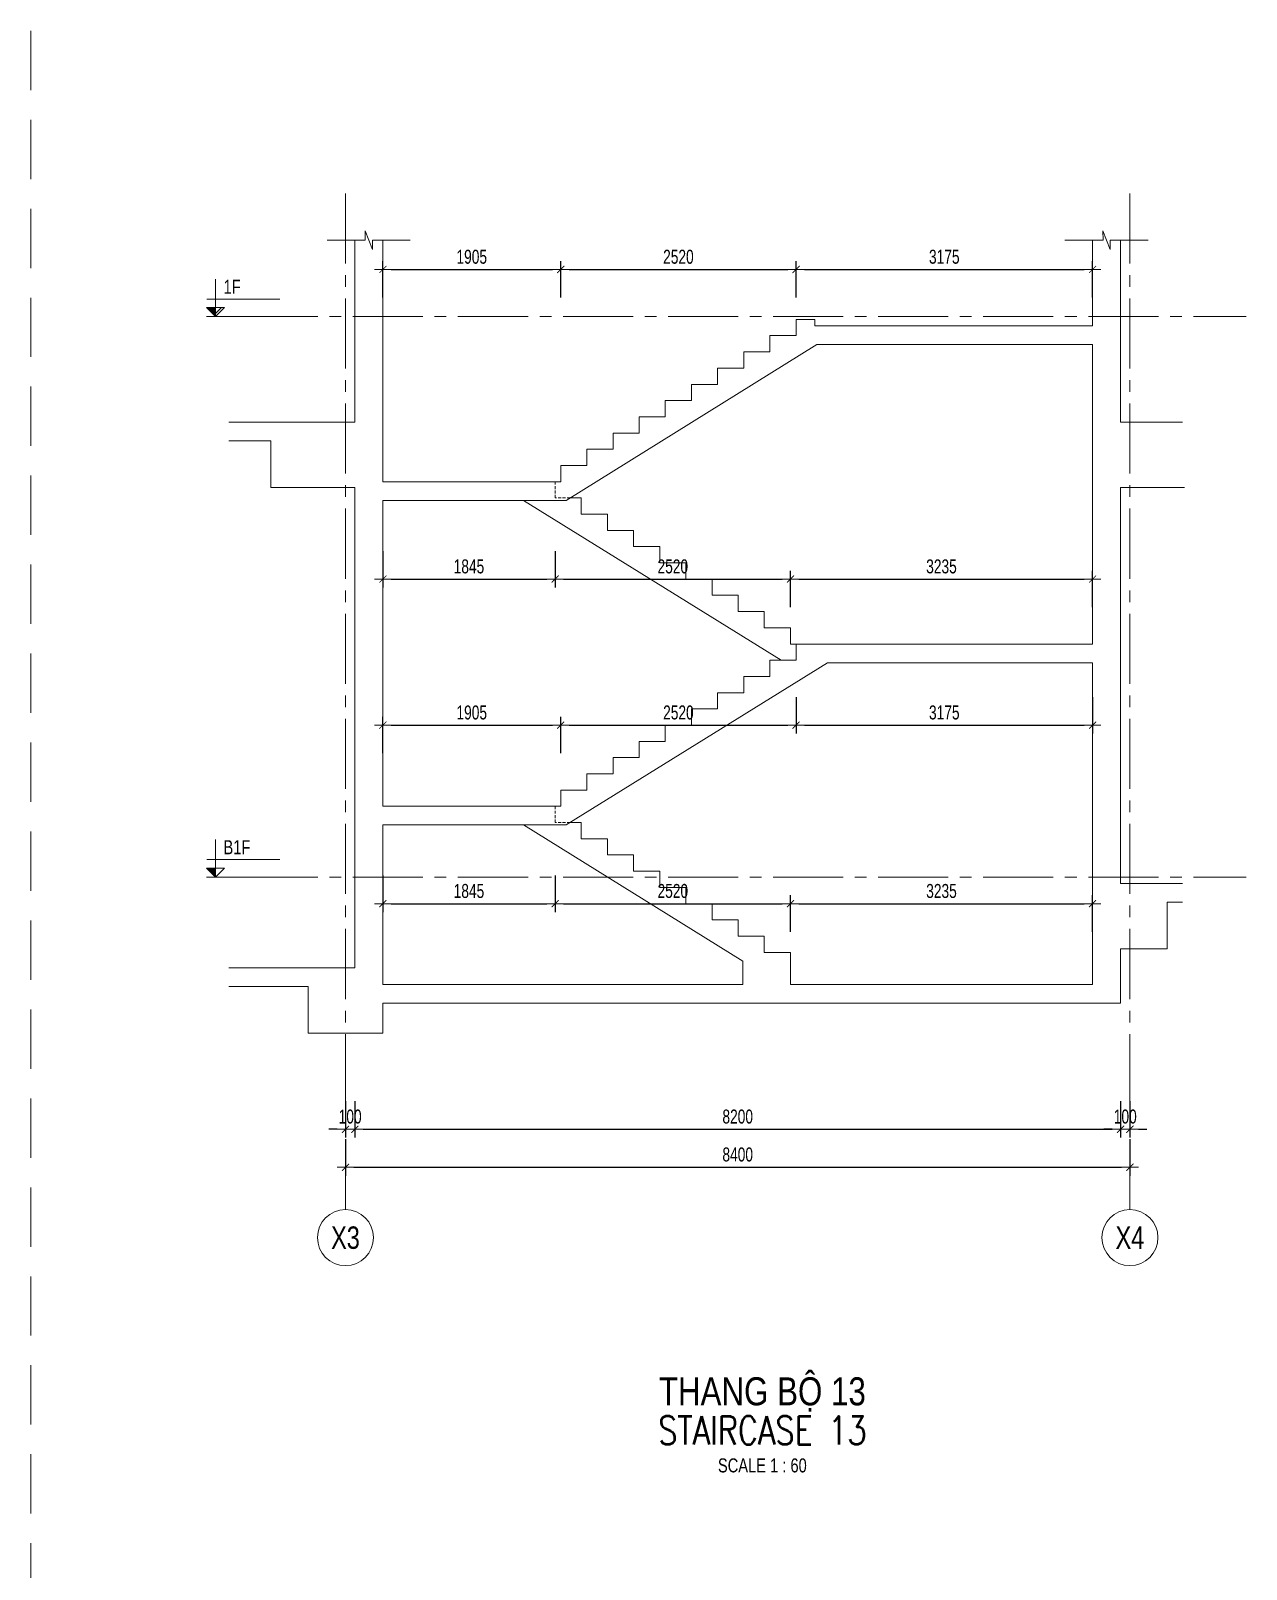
# Model space of a CAD drawing. Header units: millimetres. Extents: x -179076 to 254975, y -18667 to 296191.
# Drawn here: x 240394 to 253409, y 244081 to 260551 of the extents above; entities that cross this region are included whole.
import ezdxf
from ezdxf.enums import TextEntityAlignment as Align

# ---------------------------------------------------------------- set-up
doc = ezdxf.new("R2010")
doc.units = ezdxf.units.MM
doc.linetypes.add('CENTER2', pattern=[1.125, 0.75, -0.125, 0.125, -0.125])
doc.linetypes.add('HIDDEN2', pattern=[4.7625, 3.175, -1.5875])
doc.layers.get('Defpoints').update_dxf_attribs({"color": 151, "lineweight": 9})
for name, color, linetype, lineweight in [('NDC_S_ANNO', 7, 'Continuous', 20), ('NDC_S_AXIS', 5, 'CENTER2', 13), ('NDC_S_CONTINUOUS', 3, 'Continuous', 20), ('NDC_S_DIM', 1, 'Continuous', 15), ('NDC_S_ENG TITLE', 3, 'Continuous', 20), ('NDC_S_HIDDEN', 8, 'HIDDEN2', 13), ('NDC_S_SLAB', 2, 'Continuous', 20), ('NDC_S_SYMBOL', 1, 'Continuous', 15), ('NDC_S_TEXT SYMBOL', 7, 'Continuous', 20), ('NDC_S_VN TEXT', 7, 'Continuous', 20), ('NDC_S_VN TITLE', 6, 'Continuous', 35)]:
    doc.layers.add(name, color=color, linetype=linetype, lineweight=lineweight)
doc.styles.add('NDC_ANNO', font='', dxfattribs={"width": 0.8})
doc.styles.add('NDC_DIM', font='', dxfattribs={"width": 0.75})
doc.styles.add('NDC_EN TXT', font='romans.shx', dxfattribs={"width": 0.8})
doc.styles.add('NDC_VIE TXT', font='arial.ttf', dxfattribs={"width": 0.8})
doc.styles.get('NDC_ANNO').set_extended_font_data('Dotum')
doc.styles.get('NDC_DIM').set_extended_font_data('Dotum')
doc.dimstyles.new('NDC_dim_60', dxfattribs={"dimscale": 60, "dimtxt": 2.5, "dimasz": 1.5, "dimexe": 1.5, "dimexo": 2.5, "dimgap": 1, "dimtad": 1, "dimdec": 0, "dimzin": 0, "dimdsep": 46, "dimtxsty": 'NDC_DIM', "dimblk": 'DIMMARK', "dimcen": 0.09, "dimdle": 1.2, "dimclrd": 1, "dimclre": 1, "dimclrt": 3, "dimadec": 0, "dimazin": 0, "dimtfac": 1, "dimtdec": 0, "dimtix": 1, "dimtofl": 0, "dimtmove": 0, "dimatfit": 3, "dimfxl": 5, "dimfxlon": 1, "dimtolj": 1, "dimtzin": 0, "dimarcsym": 0})

# ---------------------------------------------------------------- blocks, each defined once
blk = doc.blocks.new('DIMMARK')
at = {"layer": 'NDC_S_DIM', "color": 1}
blk.add_line((-1.5, 0), (1, 0), dxfattribs=at)
at = {"layer": 'NDC_S_DIM', "color": 2, "const_width": 0.1}
blk.add_lwpolyline([(-0.42, -0.42), (0.42, 0.42)], dxfattribs=at)
blk = doc.blocks.new('*D1568')
at = {"layer": 'Defpoints', "color": 0, "transparency": 16777216}
for p in [(244164, 252248), (246009, 252248), (246009, 251206)]:
    blk.add_point(p, dxfattribs=at)
at = {"layer": 'NDC_S_DIM', "color": 1, "lineweight": -2, "transparency": 16777216}
for p, q in [((244164, 251506), (244164, 251116)), ((246009, 251506), (246009, 251116)), ((244254, 251206), (245919, 251206))]:
    blk.add_line(p, q, dxfattribs=at)
at = {"layer": 'NDC_S_DIM', "color": 1, "lineweight": -2, "transparency": 16777216, "xscale": 90, "yscale": 90, "zscale": 90, "rotation": 180}
blk.add_blockref('DIMMARK', (244164, 251206), dxfattribs=at)
at = {"layer": 'NDC_S_DIM', "color": 1, "lineweight": -2, "transparency": 16777216, "xscale": 90, "yscale": 90, "zscale": 90}
blk.add_blockref('DIMMARK', (246009, 251206), dxfattribs=at)
at = {"layer": 'NDC_S_DIM', "color": 3, "transparency": 16777216, "insert": (245086, 251341), "char_height": 150, "attachment_point": 5, "style": 'NDC_DIM'}
blk.add_mtext('\\A1;1845', dxfattribs=at)
blk = doc.blocks.new('*D1571')
at = {"layer": 'Defpoints', "color": 0, "transparency": 16777216}
for p in [(246009, 252248), (248529, 251206), (248529, 250341)]:
    blk.add_point(p, dxfattribs=at)
at = {"layer": 'NDC_S_DIM', "color": 1, "lineweight": -2, "transparency": 16777216}
for p, q in [((246009, 251506), (246009, 251116)), ((246099, 251206), (248439, 251206)), ((248529, 250906), (248529, 251296))]:
    blk.add_line(p, q, dxfattribs=at)
at = {"layer": 'NDC_S_DIM', "color": 1, "lineweight": -2, "transparency": 16777216, "xscale": 90, "yscale": 90, "zscale": 90, "rotation": 180}
blk.add_blockref('DIMMARK', (246009, 251206), dxfattribs=at)
at = {"layer": 'NDC_S_DIM', "color": 1, "lineweight": -2, "transparency": 16777216, "xscale": 90, "yscale": 90, "zscale": 90}
blk.add_blockref('DIMMARK', (248529, 251206), dxfattribs=at)
at = {"layer": 'NDC_S_DIM', "color": 3, "transparency": 16777216, "insert": (247269, 251341), "char_height": 150, "attachment_point": 5, "style": 'NDC_DIM'}
blk.add_mtext('\\A1;2520', dxfattribs=at)
blk = doc.blocks.new('*D1572')
at = {"layer": 'Defpoints', "color": 0, "transparency": 16777216}
for p in [(251764, 251206), (248529, 250341), (251764, 250341)]:
    blk.add_point(p, dxfattribs=at)
at = {"layer": 'NDC_S_DIM', "color": 1, "lineweight": -2, "transparency": 16777216}
for p, q in [((248529, 250906), (248529, 251296)), ((248619, 251206), (251674, 251206)), ((251764, 250906), (251764, 251296))]:
    blk.add_line(p, q, dxfattribs=at)
at = {"layer": 'NDC_S_DIM', "color": 1, "lineweight": -2, "transparency": 16777216, "xscale": 90, "yscale": 90, "zscale": 90, "rotation": 180}
blk.add_blockref('DIMMARK', (248529, 251206), dxfattribs=at)
at = {"layer": 'NDC_S_DIM', "color": 1, "lineweight": -2, "transparency": 16777216, "xscale": 90, "yscale": 90, "zscale": 90}
blk.add_blockref('DIMMARK', (251764, 251206), dxfattribs=at)
at = {"layer": 'NDC_S_DIM', "color": 3, "transparency": 16777216, "insert": (250146, 251341), "char_height": 150, "attachment_point": 5, "style": 'NDC_DIM'}
blk.add_mtext('\\A1;3235', dxfattribs=at)
blk = doc.blocks.new('*D1573')
at = {"layer": 'Defpoints', "color": 0, "transparency": 16777216}
for p in [(246069, 253117), (244164, 252248), (246069, 252248)]:
    blk.add_point(p, dxfattribs=at)
at = {"layer": 'NDC_S_DIM', "color": 1, "lineweight": -2, "transparency": 16777216}
for p, q in [((244164, 252817), (244164, 253207)), ((246069, 252817), (246069, 253207)), ((244254, 253117), (245979, 253117))]:
    blk.add_line(p, q, dxfattribs=at)
at = {"layer": 'NDC_S_DIM', "color": 1, "lineweight": -2, "transparency": 16777216, "xscale": 90, "yscale": 90, "zscale": 90, "rotation": 180}
blk.add_blockref('DIMMARK', (244164, 253117), dxfattribs=at)
at = {"layer": 'NDC_S_DIM', "color": 1, "lineweight": -2, "transparency": 16777216, "xscale": 90, "yscale": 90, "zscale": 90}
blk.add_blockref('DIMMARK', (246069, 253117), dxfattribs=at)
at = {"layer": 'NDC_S_DIM', "color": 3, "transparency": 16777216, "insert": (245116, 253252), "char_height": 150, "attachment_point": 5, "style": 'NDC_DIM'}
blk.add_mtext('\\A1;1905', dxfattribs=at)
blk = doc.blocks.new('*D1574')
at = {"layer": 'Defpoints', "color": 0, "transparency": 16777216}
for p in [(248589, 253812), (248589, 253117), (246069, 252248)]:
    blk.add_point(p, dxfattribs=at)
at = {"layer": 'NDC_S_DIM', "color": 1, "lineweight": -2, "transparency": 16777216}
for p, q in [((248589, 253417), (248589, 253027)), ((246069, 252817), (246069, 253207)), ((246159, 253117), (248499, 253117))]:
    blk.add_line(p, q, dxfattribs=at)
at = {"layer": 'NDC_S_DIM', "color": 1, "lineweight": -2, "transparency": 16777216, "xscale": 90, "yscale": 90, "zscale": 90, "rotation": 180}
blk.add_blockref('DIMMARK', (246069, 253117), dxfattribs=at)
at = {"layer": 'NDC_S_DIM', "color": 1, "lineweight": -2, "transparency": 16777216, "xscale": 90, "yscale": 90, "zscale": 90}
blk.add_blockref('DIMMARK', (248589, 253117), dxfattribs=at)
at = {"layer": 'NDC_S_DIM', "color": 3, "transparency": 16777216, "insert": (247329, 253252), "char_height": 150, "attachment_point": 5, "style": 'NDC_DIM'}
blk.add_mtext('\\A1;2520', dxfattribs=at)
blk = doc.blocks.new('*D1575')
at = {"layer": 'Defpoints', "color": 0, "transparency": 16777216}
for p in [(248589, 253812), (251764, 253786), (251764, 253117)]:
    blk.add_point(p, dxfattribs=at)
at = {"layer": 'NDC_S_DIM', "color": 1, "lineweight": -2, "transparency": 16777216}
for p, q in [((248589, 253417), (248589, 253027)), ((251764, 253417), (251764, 253027)), ((248679, 253117), (251674, 253117))]:
    blk.add_line(p, q, dxfattribs=at)
at = {"layer": 'NDC_S_DIM', "color": 1, "lineweight": -2, "transparency": 16777216, "xscale": 90, "yscale": 90, "zscale": 90, "rotation": 180}
blk.add_blockref('DIMMARK', (248589, 253117), dxfattribs=at)
at = {"layer": 'NDC_S_DIM', "color": 1, "lineweight": -2, "transparency": 16777216, "xscale": 90, "yscale": 90, "zscale": 90}
blk.add_blockref('DIMMARK', (251764, 253117), dxfattribs=at)
at = {"layer": 'NDC_S_DIM', "color": 3, "transparency": 16777216, "insert": (250176, 253252), "char_height": 150, "attachment_point": 5, "style": 'NDC_DIM'}
blk.add_mtext('\\A1;3175', dxfattribs=at)
blk = doc.blocks.new('*D1576')
at = {"layer": 'Defpoints', "color": 0, "transparency": 16777216}
for p in [(246009, 255723), (244164, 255523), (246009, 254681)]:
    blk.add_point(p, dxfattribs=at)
at = {"layer": 'NDC_S_DIM', "color": 1, "lineweight": -2, "transparency": 16777216}
for p, q in [((244164, 254981), (244164, 254591)), ((246009, 254981), (246009, 254591)), ((244254, 254681), (245919, 254681))]:
    blk.add_line(p, q, dxfattribs=at)
at = {"layer": 'NDC_S_DIM', "color": 1, "lineweight": -2, "transparency": 16777216, "xscale": 90, "yscale": 90, "zscale": 90, "rotation": 180}
blk.add_blockref('DIMMARK', (244164, 254681), dxfattribs=at)
at = {"layer": 'NDC_S_DIM', "color": 1, "lineweight": -2, "transparency": 16777216, "xscale": 90, "yscale": 90, "zscale": 90}
blk.add_blockref('DIMMARK', (246009, 254681), dxfattribs=at)
at = {"layer": 'NDC_S_DIM', "color": 3, "transparency": 16777216, "insert": (245086, 254816), "char_height": 150, "attachment_point": 5, "style": 'NDC_DIM'}
blk.add_mtext('\\A1;1845', dxfattribs=at)
blk = doc.blocks.new('*D1577')
at = {"layer": 'Defpoints', "color": 0, "transparency": 16777216}
for p in [(246009, 255723), (248529, 254681), (248529, 253986)]:
    blk.add_point(p, dxfattribs=at)
at = {"layer": 'NDC_S_DIM', "color": 1, "lineweight": -2, "transparency": 16777216}
for p, q in [((246009, 254981), (246009, 254591)), ((246099, 254681), (248439, 254681)), ((248529, 254381), (248529, 254771))]:
    blk.add_line(p, q, dxfattribs=at)
at = {"layer": 'NDC_S_DIM', "color": 1, "lineweight": -2, "transparency": 16777216, "xscale": 90, "yscale": 90, "zscale": 90, "rotation": 180}
blk.add_blockref('DIMMARK', (246009, 254681), dxfattribs=at)
at = {"layer": 'NDC_S_DIM', "color": 1, "lineweight": -2, "transparency": 16777216, "xscale": 90, "yscale": 90, "zscale": 90}
blk.add_blockref('DIMMARK', (248529, 254681), dxfattribs=at)
at = {"layer": 'NDC_S_DIM', "color": 3, "transparency": 16777216, "insert": (247269, 254816), "char_height": 150, "attachment_point": 5, "style": 'NDC_DIM'}
blk.add_mtext('\\A1;2520', dxfattribs=at)
blk = doc.blocks.new('*D1578')
at = {"layer": 'Defpoints', "color": 0, "transparency": 16777216}
for p in [(251764, 254681), (248529, 253986), (251764, 253986)]:
    blk.add_point(p, dxfattribs=at)
at = {"layer": 'NDC_S_DIM', "color": 1, "lineweight": -2, "transparency": 16777216}
for p, q in [((248529, 254381), (248529, 254771)), ((248619, 254681), (251674, 254681)), ((251764, 254381), (251764, 254771))]:
    blk.add_line(p, q, dxfattribs=at)
at = {"layer": 'NDC_S_DIM', "color": 1, "lineweight": -2, "transparency": 16777216, "xscale": 90, "yscale": 90, "zscale": 90, "rotation": 180}
blk.add_blockref('DIMMARK', (248529, 254681), dxfattribs=at)
at = {"layer": 'NDC_S_DIM', "color": 1, "lineweight": -2, "transparency": 16777216, "xscale": 90, "yscale": 90, "zscale": 90}
blk.add_blockref('DIMMARK', (251764, 254681), dxfattribs=at)
at = {"layer": 'NDC_S_DIM', "color": 3, "transparency": 16777216, "insert": (250146, 254816), "char_height": 150, "attachment_point": 5, "style": 'NDC_DIM'}
blk.add_mtext('\\A1;3235', dxfattribs=at)
blk = doc.blocks.new('*D1579')
at = {"layer": 'Defpoints', "color": 0, "transparency": 16777216}
for p in [(246069, 257996), (244164, 255723), (246069, 255723)]:
    blk.add_point(p, dxfattribs=at)
at = {"layer": 'NDC_S_DIM', "color": 1, "lineweight": -2, "transparency": 16777216}
for p, q in [((244164, 257696), (244164, 258086)), ((244254, 257996), (245979, 257996)), ((246069, 257696), (246069, 258086))]:
    blk.add_line(p, q, dxfattribs=at)
at = {"layer": 'NDC_S_DIM', "color": 1, "lineweight": -2, "transparency": 16777216, "xscale": 90, "yscale": 90, "zscale": 90, "rotation": 180}
blk.add_blockref('DIMMARK', (244164, 257996), dxfattribs=at)
at = {"layer": 'NDC_S_DIM', "color": 1, "lineweight": -2, "transparency": 16777216, "xscale": 90, "yscale": 90, "zscale": 90}
blk.add_blockref('DIMMARK', (246069, 257996), dxfattribs=at)
at = {"layer": 'NDC_S_DIM', "color": 3, "transparency": 16777216, "insert": (245116, 258131), "char_height": 150, "attachment_point": 5, "style": 'NDC_DIM'}
blk.add_mtext('\\A1;1905', dxfattribs=at)
blk = doc.blocks.new('*D1569')
at = {"layer": 'Defpoints', "color": 0, "transparency": 16777216}
for p in [(248589, 257996), (248589, 257287), (246069, 255723)]:
    blk.add_point(p, dxfattribs=at)
at = {"layer": 'NDC_S_DIM', "color": 1, "lineweight": -2, "transparency": 16777216}
for p, q in [((246069, 257696), (246069, 258086)), ((246159, 257996), (248499, 257996)), ((248589, 257696), (248589, 258086))]:
    blk.add_line(p, q, dxfattribs=at)
at = {"layer": 'NDC_S_DIM', "color": 1, "lineweight": -2, "transparency": 16777216, "xscale": 90, "yscale": 90, "zscale": 90, "rotation": 180}
blk.add_blockref('DIMMARK', (246069, 257996), dxfattribs=at)
at = {"layer": 'NDC_S_DIM', "color": 1, "lineweight": -2, "transparency": 16777216, "xscale": 90, "yscale": 90, "zscale": 90}
blk.add_blockref('DIMMARK', (248589, 257996), dxfattribs=at)
at = {"layer": 'NDC_S_DIM', "color": 3, "transparency": 16777216, "insert": (247329, 258131), "char_height": 150, "attachment_point": 5, "style": 'NDC_DIM'}
blk.add_mtext('\\A1;2520', dxfattribs=at)
blk = doc.blocks.new('*D1570')
at = {"layer": 'Defpoints', "color": 0, "transparency": 16777216}
for p in [(251764, 257996), (248589, 257287), (251764, 257391)]:
    blk.add_point(p, dxfattribs=at)
at = {"layer": 'NDC_S_DIM', "color": 1, "lineweight": -2, "transparency": 16777216}
for p, q in [((248589, 257696), (248589, 258086)), ((248679, 257996), (251674, 257996)), ((251764, 257696), (251764, 258086))]:
    blk.add_line(p, q, dxfattribs=at)
at = {"layer": 'NDC_S_DIM', "color": 1, "lineweight": -2, "transparency": 16777216, "xscale": 90, "yscale": 90, "zscale": 90, "rotation": 180}
blk.add_blockref('DIMMARK', (248589, 257996), dxfattribs=at)
at = {"layer": 'NDC_S_DIM', "color": 1, "lineweight": -2, "transparency": 16777216, "xscale": 90, "yscale": 90, "zscale": 90}
blk.add_blockref('DIMMARK', (251764, 257996), dxfattribs=at)
at = {"layer": 'NDC_S_DIM', "color": 3, "transparency": 16777216, "insert": (250176, 258131), "char_height": 150, "attachment_point": 5, "style": 'NDC_DIM'}
blk.add_mtext('\\A1;3175', dxfattribs=at)
blk = doc.blocks.new('Drawing name_symbol')
at = {"layer": 'NDC_S_ENG TITLE', "style": 'NDC_EN TXT', "width": 0.8}
blk.add_attdef('SECTDET1', text='', height=5, dxfattribs=at).set_placement((0, 1.01), align=Align.CENTER)
at = {"layer": 'NDC_S_TEXT SYMBOL', "lineweight": 25, "style": 'NDC_ANNO', "width": 0.8}
blk.add_attdef('SSCALE', text='', height=2.5, dxfattribs=at).set_placement((0, -4), align=Align.CENTER)
at = {"layer": 'NDC_S_VN TITLE', "style": 'NDC_VIE TXT', "width": 0.8}
blk.add_attdef('SECTDET2', text='', height=5, dxfattribs=at).set_placement((0, 7.97), align=Align.CENTER)
blk = doc.blocks.new('kata_block_CT')
at = {"layer": 'NDC_S_ANNO'}
blk.add_hatch(color=3, dxfattribs=at).paths.add_polyline_path([(0, 1.6), (-1.61, 1.6), (0, 0)])
at = {"layer": 'NDC_S_ANNO', "ltscale": 50}
h = blk.add_hatch(dxfattribs=at)
h.set_pattern_fill('ANSI31', color=256, scale=1.406, style=0)
h.paths.add_polyline_path([(0, 1.6), (0, 0), (1.61, 1.6)])
for p, q in [((-1.59, 3.14), (11.47, 3.14)), ((11.56, 0), (-1.64, 0))]:
    blk.add_line(p, q, dxfattribs=at)
for points in [[(0, 6.69), (0, 0)], [(0, 0), (-1.61, 1.6), (0, 1.6)], [(0, 0), (1.61, 1.6), (0, 1.6)]]:
    blk.add_lwpolyline(points, dxfattribs=at)
at = {"layer": 'NDC_S_ANNO', "color": 8, "ltscale": 50}
blk.add_lwpolyline([(0, 0), (-1.61, 1.6), (0, 1.6)], dxfattribs=at)
at = {"layer": 'NDC_S_TEXT SYMBOL', "color": 3, "style": 'NDC_ANNO', "width": 0.8}
blk.add_attdef('CT', (1.41, 4.07), '', height=2.5, dxfattribs=at)
blk = doc.blocks.new('*D1580')
at = {"layer": 'Defpoints', "color": 0, "transparency": 16777216}
for p in [(243764, 251491), (243864, 251491), (243864, 248791)]:
    blk.add_point(p, dxfattribs=at)
at = {"layer": 'NDC_S_DIM', "color": 1, "lineweight": -2, "transparency": 16777216}
for p, q in [((243764, 249091), (243764, 248701)), ((243864, 249091), (243864, 248701)), ((243674, 248791), (243584, 248791)), ((243954, 248791), (244044, 248791))]:
    blk.add_line(p, q, dxfattribs=at)
at = {"layer": 'NDC_S_DIM', "color": 1, "lineweight": -2, "transparency": 16777216, "xscale": 90, "yscale": 90, "zscale": 90}
blk.add_blockref('DIMMARK', (243764, 248791), dxfattribs=at)
at = {"layer": 'NDC_S_DIM', "color": 1, "lineweight": -2, "transparency": 16777216, "xscale": 90, "yscale": 90, "zscale": 90, "rotation": 180}
blk.add_blockref('DIMMARK', (243864, 248791), dxfattribs=at)
at = {"layer": 'NDC_S_DIM', "color": 3, "transparency": 16777216, "insert": (243814, 248926), "char_height": 150, "attachment_point": 5, "style": 'NDC_DIM'}
blk.add_mtext('\\A1;100', dxfattribs=at)
blk = doc.blocks.new('*D1581')
at = {"layer": 'Defpoints', "color": 0, "transparency": 16777216}
for p in [(243864, 251491), (252064, 250721), (252064, 248791)]:
    blk.add_point(p, dxfattribs=at)
at = {"layer": 'NDC_S_DIM', "color": 1, "lineweight": -2, "transparency": 16777216}
for p, q in [((243864, 249091), (243864, 248701)), ((252064, 249091), (252064, 248701)), ((243954, 248791), (251974, 248791))]:
    blk.add_line(p, q, dxfattribs=at)
at = {"layer": 'NDC_S_DIM', "color": 1, "lineweight": -2, "transparency": 16777216, "xscale": 90, "yscale": 90, "zscale": 90, "rotation": 180}
blk.add_blockref('DIMMARK', (243864, 248791), dxfattribs=at)
at = {"layer": 'NDC_S_DIM', "color": 1, "lineweight": -2, "transparency": 16777216, "xscale": 90, "yscale": 90, "zscale": 90}
blk.add_blockref('DIMMARK', (252064, 248791), dxfattribs=at)
at = {"layer": 'NDC_S_DIM', "color": 3, "transparency": 16777216, "insert": (247964, 248926), "char_height": 150, "attachment_point": 5, "style": 'NDC_DIM'}
blk.add_mtext('\\A1;8200', dxfattribs=at)
blk = doc.blocks.new('*D1582')
at = {"layer": 'Defpoints', "color": 0, "transparency": 16777216}
for p in [(252064, 250721), (252164, 250721), (252164, 248791)]:
    blk.add_point(p, dxfattribs=at)
at = {"layer": 'NDC_S_DIM', "color": 1, "lineweight": -2, "transparency": 16777216}
for p, q in [((252064, 249091), (252064, 248701)), ((252164, 249091), (252164, 248701)), ((251974, 248791), (251884, 248791)), ((252254, 248791), (252344, 248791))]:
    blk.add_line(p, q, dxfattribs=at)
at = {"layer": 'NDC_S_DIM', "color": 1, "lineweight": -2, "transparency": 16777216, "xscale": 90, "yscale": 90, "zscale": 90}
blk.add_blockref('DIMMARK', (252064, 248791), dxfattribs=at)
at = {"layer": 'NDC_S_DIM', "color": 1, "lineweight": -2, "transparency": 16777216, "xscale": 90, "yscale": 90, "zscale": 90, "rotation": 180}
blk.add_blockref('DIMMARK', (252164, 248791), dxfattribs=at)
at = {"layer": 'NDC_S_DIM', "color": 3, "transparency": 16777216, "insert": (252114, 248926), "char_height": 150, "attachment_point": 5, "style": 'NDC_DIM'}
blk.add_mtext('\\A1;100', dxfattribs=at)
blk = doc.blocks.new('*D1583')
at = {"layer": 'Defpoints', "color": 0, "transparency": 16777216}
for p in [(243764, 251491), (252164, 251491), (252164, 248384)]:
    blk.add_point(p, dxfattribs=at)
at = {"layer": 'NDC_S_DIM', "color": 1, "lineweight": -2, "transparency": 16777216}
for p, q in [((243764, 248684), (243764, 248294)), ((252164, 248684), (252164, 248294)), ((243854, 248384), (252074, 248384))]:
    blk.add_line(p, q, dxfattribs=at)
at = {"layer": 'NDC_S_DIM', "color": 1, "lineweight": -2, "transparency": 16777216, "xscale": 90, "yscale": 90, "zscale": 90, "rotation": 180}
blk.add_blockref('DIMMARK', (243764, 248384), dxfattribs=at)
at = {"layer": 'NDC_S_DIM', "color": 1, "lineweight": -2, "transparency": 16777216, "xscale": 90, "yscale": 90, "zscale": 90}
blk.add_blockref('DIMMARK', (252164, 248384), dxfattribs=at)
at = {"layer": 'NDC_S_DIM', "color": 3, "transparency": 16777216, "insert": (247964, 248520), "char_height": 150, "attachment_point": 5, "style": 'NDC_DIM'}
blk.add_mtext('\\A1;8400', dxfattribs=at)
blk = doc.blocks.new('*U187')
at = {"layer": 'NDC_S_SYMBOL'}
blk.add_line((0, 5), (0, 9), dxfattribs=at)
blk.add_circle((0, 0), 5, dxfattribs=at)
at = {"layer": 'NDC_S_TEXT SYMBOL', "color": 7, "style": 'NDC_ANNO', "width": 0.8}
blk.add_attdef('GRID', text='', height=4, dxfattribs=at).set_placement((0, 0), align=Align.MIDDLE)

msp = doc.modelspace()

# ---------------------------------------------------------------- linework, layer by layer
at = {"layer": 'NDC_S_AXIS', "ltscale": 1000}
for p, q in [((243763.7, 258810.3), (243763.7, 247928.4)), ((252163.6, 258810.3), (252163.6, 247928.4))]:
    msp.add_line(p, q, dxfattribs=at)
for points in [[(242718.6, 257490.8), (253409.3, 257490.8)], [(242718.6, 251490.8), (253409.3, 251490.8)]]:
    msp.add_lwpolyline(points, dxfattribs=at)
at = {"layer": 'NDC_S_CONTINUOUS'}
msp.add_line((245671.6, 255523.3), (248429.3, 253812.1), dxfattribs=at)
for points in [[(248588.7, 253985.8), (248528.7, 253985.8), (248528.7, 254159.6), (248248.7, 254159.6), (248248.7, 254333.3), (247968.7, 254333.3), (247968.7, 254507.1), (247688.7, 254507.1), (247688.7, 254680.8), (247408.7, 254680.8), (247408.7, 254854.6), (247128.7, 254854.6), (247128.7, 255028.3), (246848.7, 255028.3), (246848.7, 255202.1), (246568.7, 255202.1), (246568.7, 255375.8), (246288.7, 255375.8), (246288.7, 255549.6), (246168, 255549.6)], [(245671.6, 252048.3), (248020.4, 250590.8), (248020.4, 250340.8)], [(248528.7, 250340.8), (248528.7, 250684.6), (248248.7, 250684.6), (248248.7, 250858.3), (247968.7, 250858.3), (247968.7, 251032.1), (247688.7, 251032.1), (247688.7, 251205.8), (247408.7, 251205.8), (247408.7, 251379.6), (247128.7, 251379.6), (247128.7, 251553.3), (246848.7, 251553.3), (246848.7, 251727.1), (246568.7, 251727.1), (246568.7, 251900.8), (246288.7, 251900.8), (246288.7, 252074.6), (246168, 252074.6)]]:
    msp.add_lwpolyline(points, dxfattribs=at)
at = {"layer": 'NDC_S_HIDDEN', "ltscale": 200}
msp.add_line((240393.8, 260551.2), (240393.8, 226951.2), dxfattribs=at)
at = {"layer": 'NDC_S_HIDDEN', "ltscale": 10}
for points in [[(246168, 255549.6), (246008.7, 255549.6), (246008.7, 255723.3)], [(246168, 252074.6), (246008.7, 252074.6), (246008.7, 252248.3)]]:
    msp.add_lwpolyline(points, dxfattribs=at)
at = {"layer": 'NDC_S_SLAB'}
for p, q in [((243863.7, 258310.2), (243863.7, 256360.8)), ((244163.7, 258310.2), (244163.7, 255723.3)), ((251763.7, 258310.2), (251763.7, 257390.8)), ((252063.6, 258310.2), (252063.6, 256360.8)), ((248788.7, 257390.8), (251763.7, 257390.8)), ((248812.9, 257190.8), (246125.7, 255523.3)), ((248812.9, 257190.8), (251763.7, 257190.8)), ((251763.7, 257190.8), (251763.7, 253985.8)), ((242514.1, 256360.8), (243863.7, 256360.8)), ((252063.6, 256360.8), (252726.3, 256360.8)), ((242514.1, 256160.8), (242963.7, 256160.8)), ((242963.7, 256160.8), (242963.7, 255660.8)), ((243863.7, 255660.8), (242963.7, 255660.8)), ((243863.7, 250520.8), (243863.7, 255660.8)), ((252063.6, 255660.8), (252063.6, 251420.8)), ((252063.6, 255660.8), (252748.5, 255660.8)), ((244163.7, 255523.3), (244163.7, 252248.3)), ((246125.7, 255523.3), (244163.7, 255523.3)), ((248925.7, 253785.8), (246125.7, 252048.3)), ((251763.7, 253785.8), (248925.7, 253785.8)), ((251763.7, 253785.8), (251763.7, 250340.8)), ((244163.7, 252048.3), (244163.7, 250340.8)), ((246125.7, 252048.3), (244163.7, 252048.3)), ((252063.6, 251420.8), (252726.3, 251420.8)), ((252563.7, 251220.8), (252726.3, 251220.8)), ((252563.7, 251220.8), (252563.7, 250720.8)), ((252063.6, 250720.8), (252563.7, 250720.8)), ((252063.6, 250720.8), (252063.6, 250140.8)), ((243863.7, 250520.8), (242514.1, 250520.8)), ((243363.7, 250320.8), (242514.1, 250320.8)), ((243363.7, 250320.8), (243363.7, 249820.8)), ((248020.4, 250340.8), (244163.7, 250340.8)), ((251763.7, 250340.8), (248528.7, 250340.8)), ((244163.7, 250140.8), (244163.7, 249820.8)), ((252063.6, 250140.8), (244163.7, 250140.8)), ((243363.7, 249820.8), (244163.7, 249820.8))]:
    msp.add_line(p, q, dxfattribs=at)
for points in [[(244163.7, 255723.3), (246068.7, 255723.3), (246068.7, 255897.1), (246348.7, 255897.1), (246348.7, 256070.8), (246628.7, 256070.8), (246628.7, 256244.6), (246908.7, 256244.6), (246908.7, 256418.3), (247188.7, 256418.3), (247188.7, 256592.1), (247468.7, 256592.1), (247468.7, 256765.8), (247748.7, 256765.8), (247748.7, 256939.6), (248028.7, 256939.6), (248028.7, 257113.3), (248308.7, 257113.3), (248308.7, 257287.1), (248588.7, 257287.1), (248588.7, 257460.8), (248788.7, 257460.8), (248788.7, 257390.8)], [(244163.7, 252248.3), (246068.7, 252248.3), (246068.7, 252422.1), (246348.7, 252422.1), (246348.7, 252595.8), (246628.7, 252595.8), (246628.7, 252769.6), (246908.7, 252769.6), (246908.7, 252943.3), (247188.7, 252943.3), (247188.7, 253117.1), (247468.7, 253117.1), (247468.7, 253290.8), (247748.7, 253290.8), (247748.7, 253464.6), (248028.7, 253464.6), (248028.7, 253638.3), (248308.7, 253638.3), (248308.7, 253812.1), (248588.7, 253812.1), (248588.7, 253985.8), (251763.7, 253985.8)]]:
    msp.add_lwpolyline(points, dxfattribs=at)
at = {"layer": 'NDC_S_SYMBOL'}
for points in [[(243566.2, 258310.2), (243975.8, 258310.2), (243973.7, 258410.2), (244053.7, 258210.2), (244051.5, 258310.2), (244457.8, 258310.2)], [(251466.2, 258310.2), (251875.8, 258310.2), (251873.7, 258410.2), (251953.7, 258210.2), (251951.5, 258310.2), (252357.8, 258310.2)]]:
    msp.add_lwpolyline(points, dxfattribs=at)

# ---------------------------------------------------------------- block references
at = {"layer": 'NDC_S_ANNO', "xscale": 60, "yscale": 60, "zscale": 60}
msp.add_blockref('Drawing name_symbol', (248227.7, 245357), dxfattribs=at).add_auto_attribs({'SECTDET1': 'STAIRCASE 13', 'SECTDET2': 'THANG BỘ 13', 'SSCALE': 'SCALE 1 : 60'})
at = {"layer": 'NDC_S_AXIS', "xscale": 60, "yscale": 60, "zscale": 60}
for p, values in [((243763.7, 247630.5), {'GRID': 'X3'}), ((252163.6, 247630.5), {'GRID': 'X4'})]:
    msp.add_blockref('*U187', p, dxfattribs=at).add_auto_attribs(values)
at = {"layer": 'NDC_S_VN TEXT', "xscale": 60, "yscale": 60, "zscale": 60}
for p, values in [((242373.1, 257490.8), {'CT': '1F'}), ((242373.1, 251490.8), {'CT': 'B1F'})]:
    msp.add_blockref('kata_block_CT', p, dxfattribs=at).add_auto_attribs(values)

# ---------------------------------------------------------------- dimensions: what is measured, and where the dimension line sits
at = {"layer": 'NDC_S_DIM'}
for base, p1, p2, picture, middle in [((246068.7, 257996.1), (244163.7, 255723.3), (246068.7, 255723.3), '*D1579', (245116.2, 258131.2)), ((246008.7, 254680.8), (244163.7, 255523.3), (246008.7, 255723.3), '*D1576', (245086.2, 254815.9)), ((246068.7, 253117.1), (244163.7, 252248.3), (246068.7, 252248.3), '*D1573', (245116.2, 253252.2)), ((246008.7, 251205.8), (244163.7, 252248.3), (246008.7, 252248.3), '*D1568', (245086.2, 251340.9)), ((243863.7, 248791), (243763.7, 251490.8), (243863.7, 251490.8), '*D1580', (243813.7, 248926.1)), ((252163.6, 248384.5), (243763.7, 251490.8), (252163.6, 251490.8), '*D1583', (247963.6, 248519.6))]:
    dim = msp.add_linear_dim(base=base, p1=p1, p2=p2, dimstyle='NDC_dim_60', dxfattribs=at)
    dim.commit()
    dim.dimension.update_dxf_attribs({"geometry": picture, "text_midpoint": middle})
for base, p1, p2, picture, middle in [((248588.7, 257996.1), (246068.7, 255723.3), (248588.7, 257287.1), '*D1569', (247328.7, 258131.2)), ((251763.7, 257996.1), (248588.7, 257287.1), (251763.7, 257390.8), '*D1570', (250176.2, 258131.2)), ((248528.7, 254680.8), (246008.7, 255723.3), (248528.7, 253985.8), '*D1577', (247268.7, 254815.9)), ((251763.7, 254680.8), (248528.7, 253985.8), (251763.7, 253985.8), '*D1578', (250146.2, 254815.9)), ((248588.7, 253117.1), (246068.7, 252248.3), (248588.7, 253812.1), '*D1574', (247328.7, 253252.2)), ((251763.7, 253117.1), (248588.7, 253812.1), (251763.7, 253785.8), '*D1575', (250176.2, 253252.2)), ((248528.7, 251205.8), (246008.7, 252248.3), (248528.7, 250340.8), '*D1571', (247268.7, 251340.9)), ((252063.6, 248791), (243863.7, 251490.8), (252063.6, 250720.8), '*D1581', (247963.6, 248926.1)), ((251763.7, 251205.8), (248528.7, 250340.8), (251763.7, 250340.8), '*D1572', (250146.2, 251340.9)), ((252163.6, 248791), (252063.6, 250720.8), (252163.6, 250720.8), '*D1582', (252113.6, 248926.1))]:
    dim = msp.add_linear_dim(base=base, p1=p1, p2=p2, dimstyle='NDC_dim_60', override={"dimtmove": 1}, dxfattribs=at)
    dim.commit()
    dim.dimension.update_dxf_attribs({"geometry": picture, "text_midpoint": middle})

doc.saveas('drawing.dxf')
